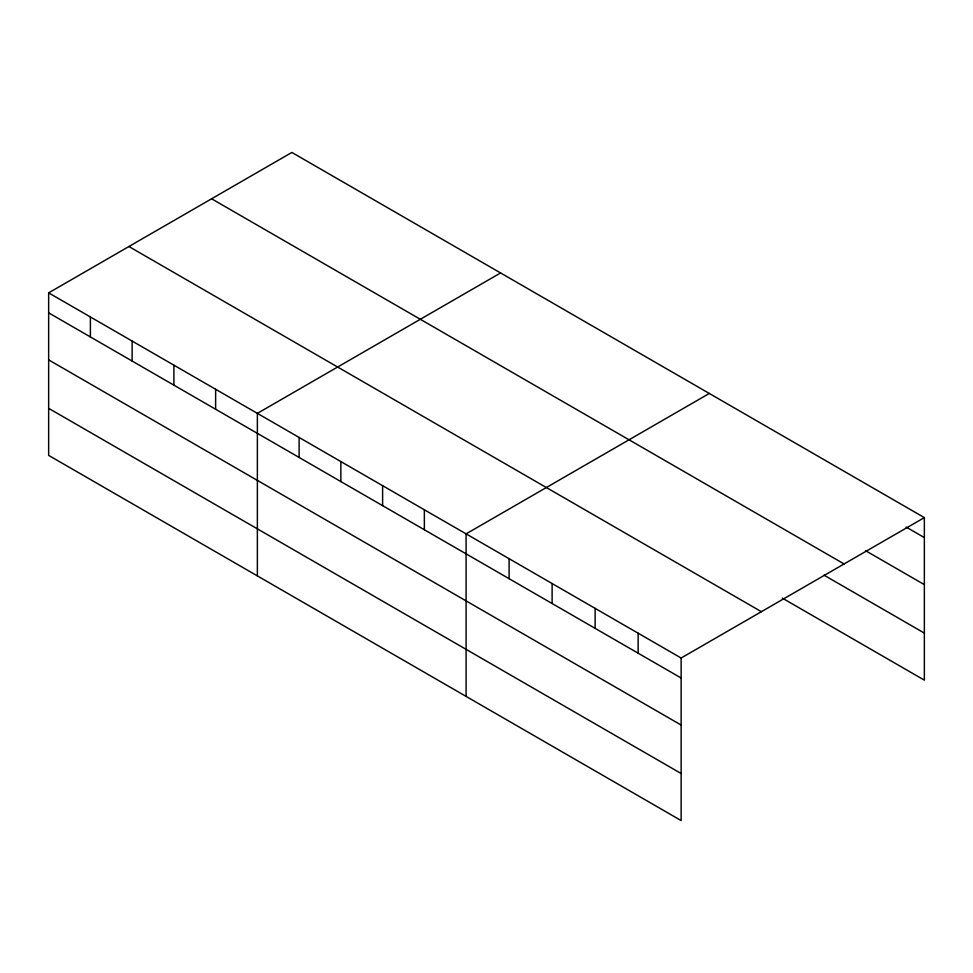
<?xml version="1.0" encoding="UTF-8"?>
<svg xmlns="http://www.w3.org/2000/svg" width="973" height="973" viewBox="0 0 973 973"><rect width="100%" height="100%" fill="white"/><g stroke="black" fill="none" stroke-linecap="round" stroke-linejoin="round"><path stroke-width="1.46" d="M681.136 725.043L681.136 658.028L48.65 292.861L48.65 455.388L681.136 820.555L681.136 725.043L48.65 359.888M782.292 598.115L924.35 680.139L924.35 517.612L291.864 152.445L48.65 292.861M500.584 272.951L257.371 413.367L257.371 575.894M709.305 393.457L466.091 533.873L466.091 696.4M681.136 658.028L924.35 517.612M906.106 527.05L924.35 537.595M865.702 550.767L924.35 584.627M211.603 198.784L844.09 563.951M823.997 575.152L924.35 633.095M128.91 246.522L761.397 611.689M48.65 312.844L681.136 678.011M48.65 408.344L681.136 773.511M638.13 633.192L638.13 653.175M595.123 608.368L595.123 628.339M552.117 583.532L552.117 603.515M509.098 558.697L509.098 578.68M424.35 509.767L424.35 529.75M382.608 485.673L382.608 505.644M340.854 461.567L340.854 481.55M299.112 437.461L299.112 457.444M215.629 389.261L215.629 409.244M173.887 365.167L173.887 385.15M132.133 341.061L132.133 361.044M90.392 316.967L90.392 336.938"/></g></svg>
